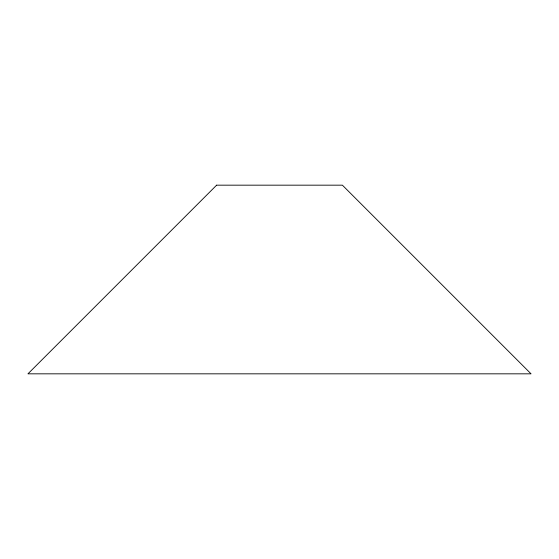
<?xml version="1.0" encoding="UTF-8"?>
<svg xmlns="http://www.w3.org/2000/svg" width="559" height="559" viewBox="0 0 559 559"><rect width="100%" height="100%" fill="white"/><g stroke="black" fill="none" stroke-linecap="round" stroke-linejoin="round"><path stroke-width="0.84" d="M216.612 185.169L27.95 373.831L531.05 373.831L342.387 185.169L216.612 185.169"/></g></svg>
